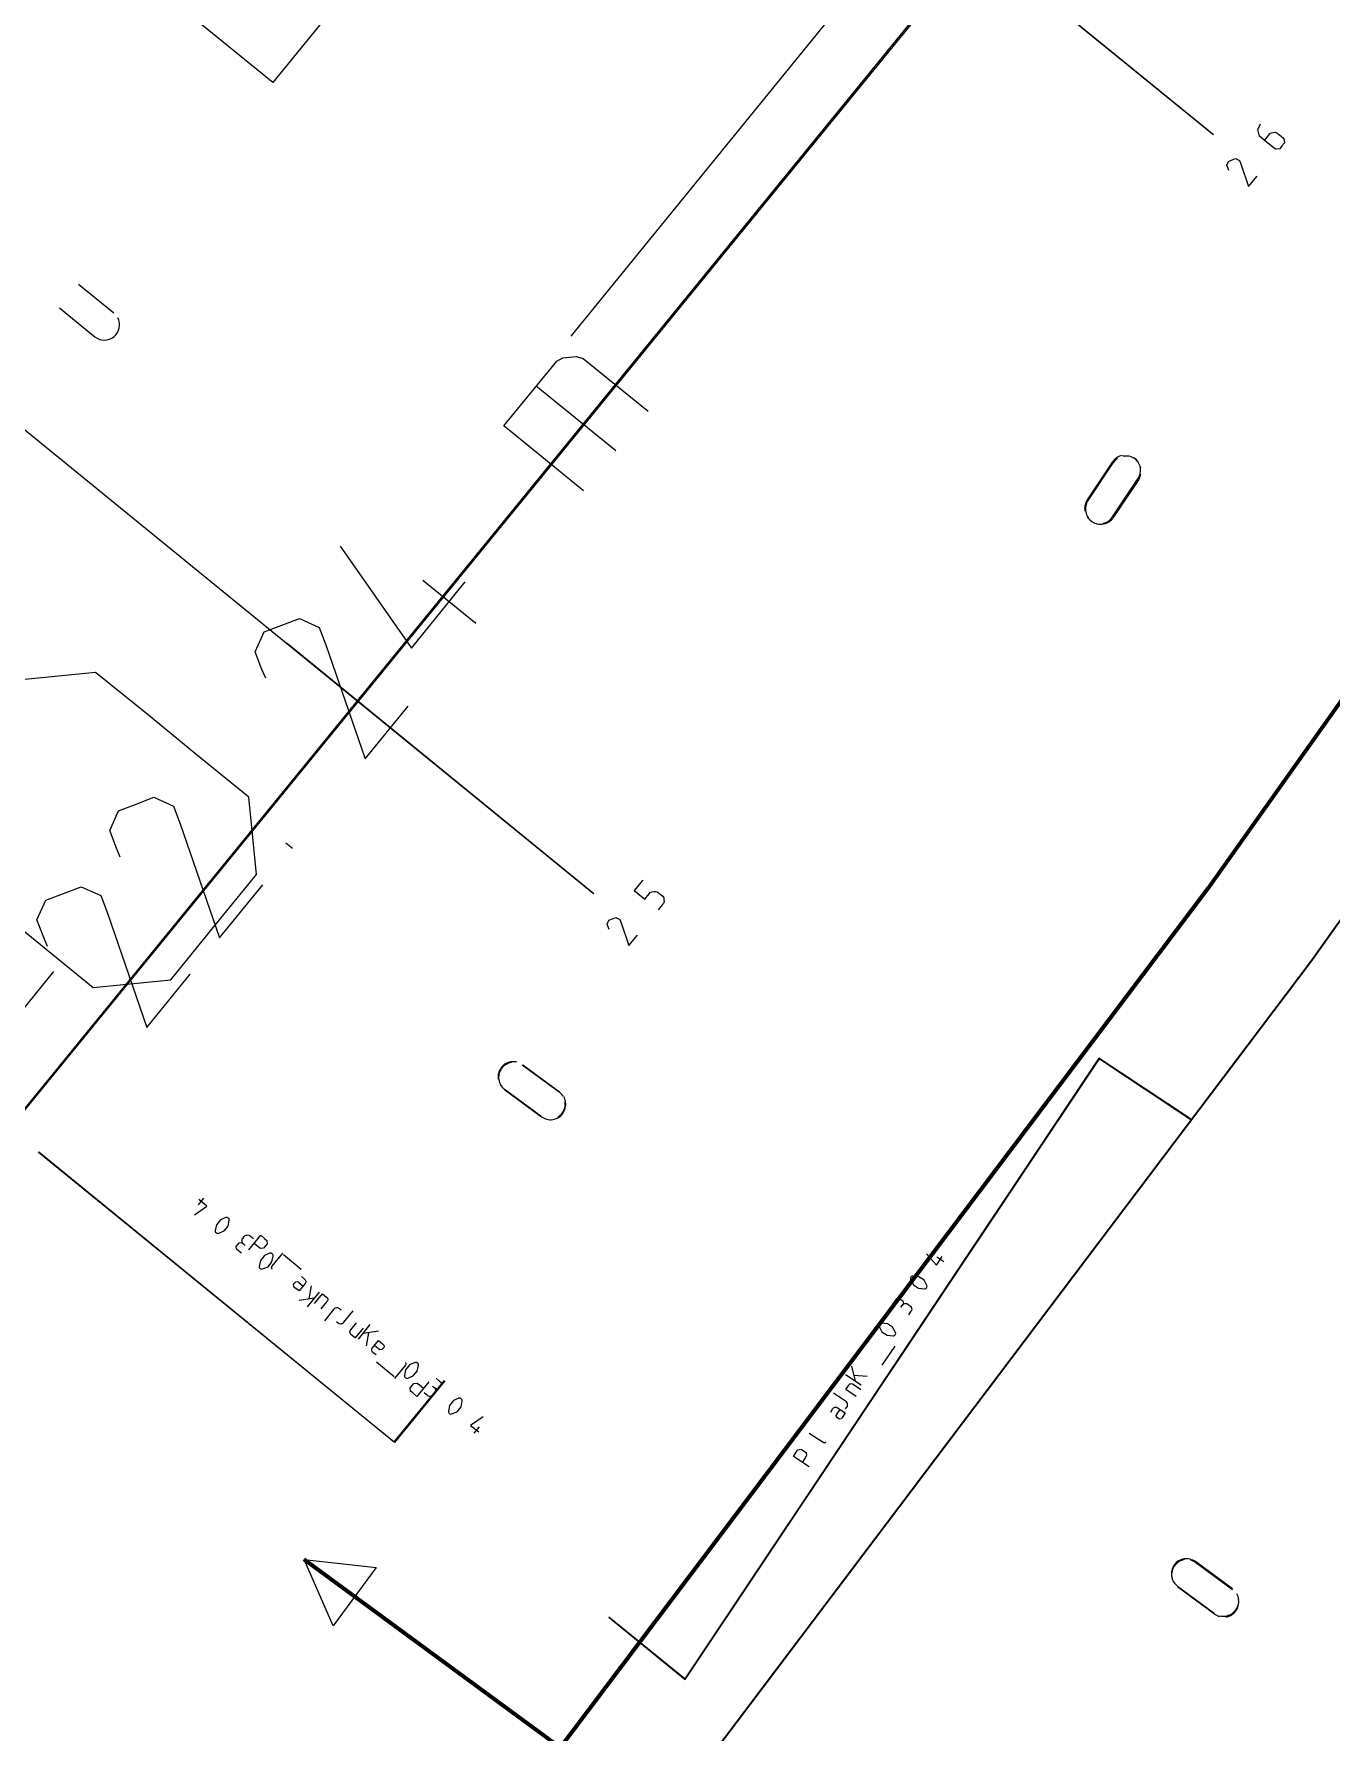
# Model space of a CAD drawing. Header units: metres. Extents: x 2680829 to 2680940, y 1252358 to 1252483.
# Drawn here: x 2680895.08 to 2680903.6, y 1252439.45 to 1252450.6 of the extents above; entities that cross this region are included whole.
import ezdxf

# ---------------------------------------------------------------- set-up
doc = ezdxf.new("R2010")
doc.units = ezdxf.units.M
doc.layers.add('bemassung', color=7, linetype='Continuous', lineweight=13)
doc.layers.add('etappierung', color=7, linetype='Continuous')
doc.layers.add('geometrie', color=7, linetype='Continuous')

msp = doc.modelspace()

# ---------------------------------------------------------------- linework, layer by layer
at = {"layer": 'bemassung', "color": 1, "lineweight": 18}
for p, q in [((2680903.898, 1252455.13), (2680898.602, 1252448.617)), ((2680889.912, 1252437.93), (2680895.207, 1252444.442))]:
    msp.add_line(p, q, dxfattribs=at)
at = {"layer": 'bemassung'}
for p, q in [((2680903.115, 1252449.975), (2680903.132, 1252450.013)), ((2680903.126, 1252449.931), (2680903.115, 1252449.975)), ((2680903.187, 1252449.939), (2680903.194, 1252449.948)), ((2680903.194, 1252449.948), (2680903.205, 1252449.954)), ((2680903.205, 1252449.954), (2680903.217, 1252449.955)), ((2680903.217, 1252449.955), (2680903.229, 1252449.957)), ((2680903.229, 1252449.957), (2680903.24, 1252449.953)), ((2680903.24, 1252449.953), (2680903.25, 1252449.945)), ((2680903.25, 1252449.945), (2680903.267, 1252449.931)), ((2680903.158, 1252449.904), (2680903.126, 1252449.931)), ((2680903.158, 1252449.904), (2680903.187, 1252449.939)), ((2680903.21, 1252449.862), (2680903.158, 1252449.904)), ((2680903.23, 1252449.846), (2680903.21, 1252449.862)), ((2680903.258, 1252449.849), (2680903.23, 1252449.846)), ((2680903.273, 1252449.868), (2680903.258, 1252449.849)), ((2680903.267, 1252449.931), (2680903.286, 1252449.916)), ((2680903.289, 1252449.888), (2680903.273, 1252449.868)), ((2680903.286, 1252449.916), (2680903.289, 1252449.888)), ((2680902.91, 1252449.741), (2680902.922, 1252449.766)), ((2680902.919, 1252449.718), (2680902.91, 1252449.741)), ((2680902.922, 1252449.766), (2680902.945, 1252449.775)), ((2680902.945, 1252449.775), (2680902.968, 1252449.784)), ((2680902.968, 1252449.784), (2680902.994, 1252449.772)), ((2680902.994, 1252449.772), (2680903.003, 1252449.749)), ((2680903.003, 1252449.749), (2680903.054, 1252449.6)), ((2680902.924, 1252449.706), (2680902.919, 1252449.718)), ((2680903.054, 1252449.6), (2680903.111, 1252449.669)), ((2680898.163, 1252448.027), (2680898.481, 1252448.419)), ((2680898.481, 1252448.419), (2680898.509, 1252448.453)), ((2680898.509, 1252448.453), (2680898.55, 1252448.475)), ((2680898.55, 1252448.475), (2680898.594, 1252448.48)), ((2680898.594, 1252448.48), (2680898.639, 1252448.484)), ((2680898.639, 1252448.484), (2680898.683, 1252448.471)), ((2680898.683, 1252448.471), (2680898.718, 1252448.443)), ((2680898.718, 1252448.443), (2680899.11, 1252448.124)), ((2680898.897, 1252447.863), (2680898.375, 1252448.288)), ((2680898.685, 1252447.602), (2680898.163, 1252448.027)), ((2680897.087, 1252447.238), (2680897.555, 1252446.568)), ((2680897.555, 1252446.568), (2680897.909, 1252447.003)), ((2680897.629, 1252447.014), (2680897.977, 1252446.731)), ((2680896.587, 1252446.674), (2680896.703, 1252446.718)), ((2680896.703, 1252446.718), (2680896.819, 1252446.762)), ((2680896.819, 1252446.762), (2680896.949, 1252446.704)), ((2680896.529, 1252446.544), (2680896.587, 1252446.674)), ((2680896.949, 1252446.704), (2680896.993, 1252446.588)), ((2680896.573, 1252446.428), (2680896.529, 1252446.544)), ((2680896.993, 1252446.588), (2680897.251, 1252445.839)), ((2680895.481, 1252446.408), (2680894.972, 1252446.357)), ((2680895.827, 1252446.126), (2680895.481, 1252446.408)), ((2680896.598, 1252446.37), (2680896.573, 1252446.428)), ((2680897.251, 1252445.839), (2680897.534, 1252446.187)), ((2680896.14, 1252445.871), (2680895.827, 1252446.126)), ((2680896.486, 1252445.589), (2680896.14, 1252445.871)), ((2680895.573, 1252445.369), (2680895.631, 1252445.498)), ((2680895.631, 1252445.498), (2680895.747, 1252445.543)), ((2680895.747, 1252445.543), (2680895.863, 1252445.587)), ((2680895.863, 1252445.587), (2680895.993, 1252445.529)), ((2680895.993, 1252445.529), (2680896.037, 1252445.413)), ((2680896.538, 1252445.08), (2680896.486, 1252445.589)), ((2680895.618, 1252445.253), (2680895.573, 1252445.369)), ((2680896.037, 1252445.413), (2680896.295, 1252444.663)), ((2680896.773, 1252445.251), (2680896.73, 1252445.286)), ((2680895.642, 1252445.194), (2680895.618, 1252445.253)), ((2680896.256, 1252444.734), (2680896.538, 1252445.08)), ((2680899.075, 1252445.043), (2680899.019, 1252444.974)), ((2680895.154, 1252444.911), (2680895.269, 1252444.955)), ((2680895.269, 1252444.955), (2680895.385, 1252444.999)), ((2680895.385, 1252444.999), (2680895.515, 1252444.941)), ((2680895.515, 1252444.941), (2680895.559, 1252444.825)), ((2680896.295, 1252444.663), (2680896.578, 1252445.011)), ((2680899.019, 1252444.974), (2680899.088, 1252444.917)), ((2680899.088, 1252444.917), (2680899.117, 1252444.952)), ((2680899.117, 1252444.952), (2680899.124, 1252444.961)), ((2680899.124, 1252444.961), (2680899.135, 1252444.967)), ((2680899.135, 1252444.967), (2680899.147, 1252444.968)), ((2680899.147, 1252444.968), (2680899.158, 1252444.969)), ((2680899.158, 1252444.969), (2680899.17, 1252444.966)), ((2680899.17, 1252444.966), (2680899.179, 1252444.958)), ((2680899.179, 1252444.958), (2680899.197, 1252444.944)), ((2680899.197, 1252444.944), (2680899.206, 1252444.937)), ((2680899.206, 1252444.937), (2680899.212, 1252444.926)), ((2680899.212, 1252444.926), (2680899.213, 1252444.914)), ((2680894.806, 1252444.874), (2680895.119, 1252444.619)), ((2680895.095, 1252444.781), (2680895.154, 1252444.911)), ((2680895.559, 1252444.825), (2680895.817, 1252444.075)), ((2680899.203, 1252444.881), (2680899.175, 1252444.847)), ((2680899.211, 1252444.89), (2680899.203, 1252444.881)), ((2680899.214, 1252444.902), (2680899.211, 1252444.89)), ((2680899.213, 1252444.914), (2680899.214, 1252444.902)), ((2680895.14, 1252444.665), (2680895.095, 1252444.781)), ((2680895.974, 1252444.388), (2680896.256, 1252444.734)), ((2680898.84, 1252444.754), (2680898.852, 1252444.779)), ((2680898.849, 1252444.73), (2680898.84, 1252444.754)), ((2680898.854, 1252444.719), (2680898.849, 1252444.73)), ((2680898.852, 1252444.779), (2680898.875, 1252444.788)), ((2680898.875, 1252444.788), (2680898.898, 1252444.797)), ((2680898.898, 1252444.797), (2680898.924, 1252444.785)), ((2680898.924, 1252444.785), (2680898.933, 1252444.762)), ((2680898.933, 1252444.762), (2680898.984, 1252444.613)), ((2680895.119, 1252444.619), (2680895.465, 1252444.337)), ((2680895.164, 1252444.606), (2680895.14, 1252444.665)), ((2680898.984, 1252444.613), (2680899.04, 1252444.682)), ((2680895.465, 1252444.337), (2680895.974, 1252444.388)), ((2680895.817, 1252444.075), (2680896.101, 1252444.424)), ((2680896.157, 1252442.91), (2680896.192, 1252442.953)), ((2680896.212, 1252442.901), (2680896.159, 1252442.945)), ((2680896.13, 1252442.844), (2680896.212, 1252442.901)), ((2680896.301, 1252442.811), (2680896.275, 1252442.779)), ((2680896.337, 1252442.826), (2680896.301, 1252442.811)), ((2680896.342, 1252442.827), (2680896.337, 1252442.826)), ((2680896.348, 1252442.826), (2680896.342, 1252442.827)), ((2680896.352, 1252442.822), (2680896.348, 1252442.826)), ((2680896.351, 1252442.77), (2680896.358, 1252442.808)), ((2680896.356, 1252442.819), (2680896.352, 1252442.822)), ((2680896.359, 1252442.814), (2680896.356, 1252442.819)), ((2680896.358, 1252442.808), (2680896.359, 1252442.814)), ((2680896.275, 1252442.779), (2680896.267, 1252442.741)), ((2680896.267, 1252442.741), (2680896.267, 1252442.735)), ((2680896.267, 1252442.735), (2680896.269, 1252442.73)), ((2680896.269, 1252442.73), (2680896.274, 1252442.726)), ((2680896.274, 1252442.726), (2680896.278, 1252442.723)), ((2680896.278, 1252442.723), (2680896.283, 1252442.722)), ((2680896.283, 1252442.722), (2680896.289, 1252442.723)), ((2680896.289, 1252442.723), (2680896.325, 1252442.738)), ((2680896.325, 1252442.738), (2680896.351, 1252442.77)), ((2680896.444, 1252442.685), (2680896.449, 1252442.69)), ((2680896.449, 1252442.69), (2680896.457, 1252442.701)), ((2680896.457, 1252442.701), (2680896.462, 1252442.707)), ((2680896.462, 1252442.707), (2680896.469, 1252442.71)), ((2680896.469, 1252442.71), (2680896.476, 1252442.711)), ((2680896.476, 1252442.711), (2680896.483, 1252442.712)), ((2680896.483, 1252442.712), (2680896.49, 1252442.71)), ((2680896.486, 1252442.613), (2680896.565, 1252442.709)), ((2680896.49, 1252442.71), (2680896.496, 1252442.705)), ((2680896.496, 1252442.705), (2680896.517, 1252442.688)), ((2680896.565, 1252442.709), (2680896.591, 1252442.688)), ((2680896.404, 1252442.636), (2680896.414, 1252442.648)), ((2680896.406, 1252442.619), (2680896.404, 1252442.636)), ((2680896.418, 1252442.609), (2680896.406, 1252442.619)), ((2680896.414, 1252442.648), (2680896.423, 1252442.659)), ((2680896.439, 1252442.592), (2680896.418, 1252442.609)), ((2680896.423, 1252442.659), (2680896.441, 1252442.661)), ((2680896.441, 1252442.661), (2680896.453, 1252442.652)), ((2680896.442, 1252442.677), (2680896.444, 1252442.685)), ((2680896.443, 1252442.67), (2680896.442, 1252442.677)), ((2680896.443, 1252442.663), (2680896.443, 1252442.67)), ((2680896.447, 1252442.656), (2680896.443, 1252442.663)), ((2680896.453, 1252442.652), (2680896.447, 1252442.656)), ((2680896.463, 1252442.643), (2680896.453, 1252442.652)), ((2680896.548, 1252442.634), (2680896.521, 1252442.656)), ((2680896.563, 1252442.622), (2680896.548, 1252442.634)), ((2680896.584, 1252442.624), (2680896.563, 1252442.622)), ((2680896.596, 1252442.639), (2680896.584, 1252442.624)), ((2680896.625, 1252442.591), (2680896.589, 1252442.576)), ((2680896.591, 1252442.688), (2680896.606, 1252442.676)), ((2680896.608, 1252442.654), (2680896.596, 1252442.639)), ((2680896.606, 1252442.676), (2680896.608, 1252442.654)), ((2680896.63, 1252442.592), (2680896.625, 1252442.591)), ((2680896.636, 1252442.591), (2680896.63, 1252442.592)), ((2680896.64, 1252442.587), (2680896.636, 1252442.591)), ((2680896.709, 1252442.592), (2680896.639, 1252442.507)), ((2680896.644, 1252442.584), (2680896.64, 1252442.587)), ((2680896.647, 1252442.579), (2680896.644, 1252442.584)), ((2680896.646, 1252442.573), (2680896.647, 1252442.579)), ((2680896.831, 1252442.484), (2680896.714, 1252442.58)), ((2680900.938, 1252442.588), (2680901.003, 1252442.512)), ((2680896.563, 1252442.544), (2680896.555, 1252442.505)), ((2680896.555, 1252442.505), (2680896.555, 1252442.5)), ((2680896.555, 1252442.5), (2680896.557, 1252442.495)), ((2680896.557, 1252442.495), (2680896.562, 1252442.491)), ((2680896.562, 1252442.491), (2680896.566, 1252442.488)), ((2680896.589, 1252442.576), (2680896.563, 1252442.544)), ((2680896.566, 1252442.488), (2680896.571, 1252442.487)), ((2680896.571, 1252442.487), (2680896.577, 1252442.488)), ((2680896.577, 1252442.488), (2680896.613, 1252442.503)), ((2680896.613, 1252442.503), (2680896.639, 1252442.535)), ((2680896.637, 1252442.504), (2680896.636, 1252442.5)), ((2680896.636, 1252442.5), (2680896.636, 1252442.496)), ((2680896.636, 1252442.496), (2680896.636, 1252442.493)), ((2680896.636, 1252442.493), (2680896.638, 1252442.489)), ((2680896.639, 1252442.507), (2680896.637, 1252442.504)), ((2680896.638, 1252442.489), (2680896.641, 1252442.487)), ((2680896.639, 1252442.535), (2680896.646, 1252442.573)), ((2680901.003, 1252442.512), (2680901.041, 1252442.569)), ((2680901.007, 1252442.567), (2680901.053, 1252442.537)), ((2680896.78, 1252442.386), (2680896.787, 1252442.394)), ((2680896.782, 1252442.373), (2680896.78, 1252442.386)), ((2680896.79, 1252442.365), (2680896.782, 1252442.373)), ((2680896.787, 1252442.394), (2680896.795, 1252442.403)), ((2680896.817, 1252442.344), (2680896.79, 1252442.365)), ((2680896.795, 1252442.403), (2680896.808, 1252442.405)), ((2680896.808, 1252442.405), (2680896.817, 1252442.397)), ((2680896.817, 1252442.397), (2680896.843, 1252442.376)), ((2680896.856, 1252442.392), (2680896.817, 1252442.344)), ((2680896.832, 1252442.438), (2680896.853, 1252442.421)), ((2680896.853, 1252442.421), (2680896.858, 1252442.417)), ((2680896.86, 1252442.396), (2680896.856, 1252442.392)), ((2680896.858, 1252442.417), (2680896.86, 1252442.412)), ((2680896.86, 1252442.412), (2680896.861, 1252442.407)), ((2680896.861, 1252442.401), (2680896.86, 1252442.396)), ((2680896.861, 1252442.407), (2680896.861, 1252442.401)), ((2680896.896, 1252442.378), (2680896.881, 1252442.292)), ((2680900.835, 1252442.434), (2680900.832, 1252442.429)), ((2680900.832, 1252442.429), (2680900.832, 1252442.423)), ((2680900.832, 1252442.423), (2680900.833, 1252442.418)), ((2680900.833, 1252442.418), (2680900.852, 1252442.384)), ((2680900.838, 1252442.438), (2680900.835, 1252442.434)), ((2680900.843, 1252442.441), (2680900.838, 1252442.438)), ((2680900.849, 1252442.441), (2680900.843, 1252442.441)), ((2680900.887, 1252442.437), (2680900.849, 1252442.441)), ((2680900.852, 1252442.384), (2680900.886, 1252442.361)), ((2680900.886, 1252442.361), (2680900.925, 1252442.357)), ((2680900.922, 1252442.414), (2680900.887, 1252442.437)), ((2680900.94, 1252442.38), (2680900.922, 1252442.414)), ((2680900.925, 1252442.357), (2680900.93, 1252442.357)), ((2680900.93, 1252442.357), (2680900.935, 1252442.36)), ((2680900.935, 1252442.36), (2680900.938, 1252442.365)), ((2680900.938, 1252442.365), (2680900.941, 1252442.369)), ((2680900.942, 1252442.375), (2680900.94, 1252442.38)), ((2680900.941, 1252442.369), (2680900.942, 1252442.375)), ((2680896.818, 1252442.282), (2680896.919, 1252442.298)), ((2680896.949, 1252442.335), (2680896.871, 1252442.239)), ((2680896.918, 1252442.261), (2680896.971, 1252442.325)), ((2680897, 1252442.274), (2680896.961, 1252442.226)), ((2680896.971, 1252442.325), (2680896.997, 1252442.303)), ((2680896.997, 1252442.303), (2680897.002, 1252442.3)), ((2680897.004, 1252442.278), (2680897, 1252442.274)), ((2680897.002, 1252442.3), (2680897.004, 1252442.295)), ((2680897.004, 1252442.295), (2680897.005, 1252442.289)), ((2680897.005, 1252442.284), (2680897.004, 1252442.278)), ((2680897.005, 1252442.289), (2680897.005, 1252442.284)), ((2680900.717, 1252442.256), (2680900.732, 1252442.279)), ((2680900.732, 1252442.279), (2680900.74, 1252442.292)), ((2680900.74, 1252442.292), (2680900.758, 1252442.295)), ((2680900.758, 1252442.295), (2680900.77, 1252442.287)), ((2680900.77, 1252442.287), (2680900.783, 1252442.278)), ((2680900.77, 1252442.237), (2680900.778, 1252442.248)), ((2680900.786, 1252442.261), (2680900.778, 1252442.248)), ((2680900.778, 1252442.248), (2680900.782, 1252442.254)), ((2680900.782, 1252442.254), (2680900.788, 1252442.259)), ((2680900.783, 1252442.278), (2680900.786, 1252442.261)), ((2680900.788, 1252442.259), (2680900.795, 1252442.26)), ((2680900.795, 1252442.26), (2680900.803, 1252442.262)), ((2680900.803, 1252442.262), (2680900.81, 1252442.26)), ((2680900.81, 1252442.26), (2680900.816, 1252442.256)), ((2680900.816, 1252442.256), (2680900.827, 1252442.248)), ((2680900.827, 1252442.248), (2680900.834, 1252442.244)), ((2680900.834, 1252442.244), (2680900.838, 1252442.238)), ((2680897.044, 1252442.222), (2680896.983, 1252442.148)), ((2680897.049, 1252442.228), (2680897.044, 1252442.222)), ((2680897.055, 1252442.231), (2680897.049, 1252442.228)), ((2680897.063, 1252442.232), (2680897.055, 1252442.231)), ((2680897.07, 1252442.233), (2680897.063, 1252442.232)), ((2680897.063, 1252442.143), (2680897.073, 1252442.135)), ((2680897.077, 1252442.231), (2680897.07, 1252442.233)), ((2680897.073, 1252442.135), (2680897.079, 1252442.13)), ((2680897.083, 1252442.226), (2680897.077, 1252442.231)), ((2680897.093, 1252442.217), (2680897.083, 1252442.226)), ((2680897.101, 1252442.129), (2680897.107, 1252442.133)), ((2680897.107, 1252442.133), (2680897.112, 1252442.139)), ((2680897.112, 1252442.139), (2680897.173, 1252442.213)), ((2680897.156, 1252442.087), (2680897.195, 1252442.135)), ((2680900.637, 1252442.132), (2680900.632, 1252442.129)), ((2680900.642, 1252442.132), (2680900.637, 1252442.132)), ((2680900.681, 1252442.128), (2680900.642, 1252442.132)), ((2680900.835, 1252442.21), (2680900.82, 1252442.187)), ((2680900.839, 1252442.216), (2680900.835, 1252442.21)), ((2680900.838, 1252442.238), (2680900.839, 1252442.231)), ((2680900.839, 1252442.231), (2680900.841, 1252442.224)), ((2680900.841, 1252442.224), (2680900.839, 1252442.216)), ((2680897.079, 1252442.13), (2680897.086, 1252442.128)), ((2680897.086, 1252442.128), (2680897.093, 1252442.129)), ((2680897.093, 1252442.129), (2680897.101, 1252442.129)), ((2680897.15, 1252442.077), (2680897.152, 1252442.082)), ((2680897.151, 1252442.072), (2680897.15, 1252442.077)), ((2680897.152, 1252442.066), (2680897.151, 1252442.072)), ((2680897.152, 1252442.082), (2680897.156, 1252442.087)), ((2680897.154, 1252442.061), (2680897.152, 1252442.066)), ((2680897.158, 1252442.058), (2680897.154, 1252442.061)), ((2680897.185, 1252442.036), (2680897.158, 1252442.058)), ((2680897.237, 1252442.1), (2680897.185, 1252442.036)), ((2680897.207, 1252442.026), (2680897.285, 1252442.122)), ((2680897.338, 1252442.079), (2680897.237, 1252442.063)), ((2680897.26, 1252441.982), (2680897.275, 1252442.069)), ((2680900.626, 1252442.12), (2680900.625, 1252442.114)), ((2680900.625, 1252442.114), (2680900.627, 1252442.109)), ((2680900.629, 1252442.124), (2680900.626, 1252442.12)), ((2680900.627, 1252442.109), (2680900.645, 1252442.075)), ((2680900.632, 1252442.129), (2680900.629, 1252442.124)), ((2680900.645, 1252442.075), (2680900.68, 1252442.052)), ((2680900.68, 1252442.052), (2680900.719, 1252442.048)), ((2680900.715, 1252442.105), (2680900.681, 1252442.128)), ((2680900.734, 1252442.071), (2680900.715, 1252442.105)), ((2680900.719, 1252442.048), (2680900.724, 1252442.048)), ((2680900.724, 1252442.048), (2680900.729, 1252442.051)), ((2680900.729, 1252442.051), (2680900.732, 1252442.056)), ((2680900.732, 1252442.056), (2680900.735, 1252442.06)), ((2680900.736, 1252442.066), (2680900.734, 1252442.071)), ((2680900.735, 1252442.06), (2680900.736, 1252442.066)), ((2680897.294, 1252441.96), (2680897.296, 1252441.965)), ((2680897.295, 1252441.954), (2680897.294, 1252441.96)), ((2680897.296, 1252441.949), (2680897.295, 1252441.954)), ((2680897.296, 1252441.965), (2680897.3, 1252441.969)), ((2680897.298, 1252441.944), (2680897.296, 1252441.949)), ((2680897.302, 1252441.94), (2680897.298, 1252441.944)), ((2680897.3, 1252441.969), (2680897.339, 1252442.017)), ((2680897.324, 1252441.923), (2680897.302, 1252441.94)), ((2680897.339, 1252441.963), (2680897.313, 1252441.985)), ((2680897.339, 1252442.017), (2680897.365, 1252441.995)), ((2680897.348, 1252441.956), (2680897.339, 1252441.963)), ((2680897.361, 1252441.958), (2680897.348, 1252441.956)), ((2680897.368, 1252441.966), (2680897.361, 1252441.958)), ((2680897.365, 1252441.995), (2680897.374, 1252441.988)), ((2680897.375, 1252441.975), (2680897.368, 1252441.966)), ((2680897.374, 1252441.988), (2680897.375, 1252441.975)), ((2680900.648, 1252441.855), (2680900.732, 1252441.981)), ((2680897.325, 1252441.877), (2680897.442, 1252441.781)), ((2680897.447, 1252441.769), (2680897.517, 1252441.854)), ((2680897.517, 1252441.826), (2680897.51, 1252441.788)), ((2680897.518, 1252441.871), (2680897.515, 1252441.874)), ((2680897.543, 1252441.858), (2680897.517, 1252441.826)), ((2680897.517, 1252441.854), (2680897.519, 1252441.857)), ((2680897.519, 1252441.868), (2680897.518, 1252441.871)), ((2680897.52, 1252441.864), (2680897.519, 1252441.868)), ((2680897.519, 1252441.857), (2680897.52, 1252441.861)), ((2680897.52, 1252441.861), (2680897.52, 1252441.864)), ((2680897.579, 1252441.873), (2680897.543, 1252441.858)), ((2680897.567, 1252441.785), (2680897.593, 1252441.817)), ((2680897.585, 1252441.874), (2680897.579, 1252441.873)), ((2680897.59, 1252441.873), (2680897.585, 1252441.874)), ((2680897.594, 1252441.87), (2680897.59, 1252441.873)), ((2680897.593, 1252441.817), (2680897.601, 1252441.856)), ((2680897.599, 1252441.866), (2680897.594, 1252441.87)), ((2680897.601, 1252441.861), (2680897.599, 1252441.866)), ((2680897.601, 1252441.856), (2680897.601, 1252441.861)), ((2680900.445, 1252441.85), (2680900.47, 1252441.75)), ((2680897.51, 1252441.788), (2680897.509, 1252441.782)), ((2680897.509, 1252441.782), (2680897.512, 1252441.777)), ((2680897.512, 1252441.777), (2680897.516, 1252441.774)), ((2680897.516, 1252441.774), (2680897.52, 1252441.77)), ((2680897.52, 1252441.77), (2680897.526, 1252441.769)), ((2680897.526, 1252441.769), (2680897.531, 1252441.77)), ((2680897.531, 1252441.77), (2680897.567, 1252441.785)), ((2680897.547, 1252441.707), (2680897.559, 1252441.722)), ((2680897.55, 1252441.685), (2680897.547, 1252441.707)), ((2680897.564, 1252441.673), (2680897.55, 1252441.685)), ((2680897.559, 1252441.722), (2680897.571, 1252441.736)), ((2680897.571, 1252441.736), (2680897.593, 1252441.738)), ((2680897.669, 1252441.747), (2680897.591, 1252441.651)), ((2680897.593, 1252441.738), (2680897.608, 1252441.726)), ((2680897.608, 1252441.726), (2680897.635, 1252441.705)), ((2680897.693, 1252441.718), (2680897.704, 1252441.71)), ((2680897.715, 1252441.7), (2680897.704, 1252441.71)), ((2680897.704, 1252441.71), (2680897.709, 1252441.705)), ((2680897.709, 1252441.705), (2680897.713, 1252441.698)), ((2680897.713, 1252441.698), (2680897.714, 1252441.691)), ((2680897.714, 1252441.691), (2680897.714, 1252441.684)), ((2680897.733, 1252441.702), (2680897.715, 1252441.7)), ((2680897.717, 1252441.77), (2680897.738, 1252441.752)), ((2680897.742, 1252441.713), (2680897.733, 1252441.702)), ((2680897.738, 1252441.752), (2680897.75, 1252441.743)), ((2680897.752, 1252441.725), (2680897.742, 1252441.713)), ((2680897.75, 1252441.743), (2680897.752, 1252441.725)), ((2680900.51, 1252441.724), (2680900.407, 1252441.792)), ((2680900.408, 1252441.696), (2680900.427, 1252441.725)), ((2680900.477, 1252441.65), (2680900.408, 1252441.696)), ((2680900.427, 1252441.725), (2680900.43, 1252441.729)), ((2680900.43, 1252441.729), (2680900.435, 1252441.733)), ((2680900.435, 1252441.733), (2680900.44, 1252441.734)), ((2680900.44, 1252441.734), (2680900.446, 1252441.735)), ((2680900.446, 1252441.735), (2680900.451, 1252441.734)), ((2680900.451, 1252441.734), (2680900.456, 1252441.731)), ((2680900.456, 1252441.731), (2680900.507, 1252441.696)), ((2680900.548, 1252441.781), (2680900.461, 1252441.788)), ((2680897.591, 1252441.651), (2680897.564, 1252441.673)), ((2680897.66, 1252441.656), (2680897.639, 1252441.674)), ((2680897.666, 1252441.652), (2680897.66, 1252441.656)), ((2680897.673, 1252441.649), (2680897.666, 1252441.652)), ((2680897.68, 1252441.65), (2680897.673, 1252441.649)), ((2680897.687, 1252441.651), (2680897.68, 1252441.65)), ((2680897.694, 1252441.654), (2680897.687, 1252441.651)), ((2680897.699, 1252441.66), (2680897.694, 1252441.654)), ((2680897.707, 1252441.671), (2680897.699, 1252441.66)), ((2680897.712, 1252441.676), (2680897.707, 1252441.671)), ((2680897.714, 1252441.684), (2680897.712, 1252441.676)), ((2680897.805, 1252441.591), (2680897.798, 1252441.553)), ((2680897.831, 1252441.623), (2680897.805, 1252441.591)), ((2680897.867, 1252441.638), (2680897.831, 1252441.623)), ((2680897.855, 1252441.55), (2680897.881, 1252441.582)), ((2680897.873, 1252441.639), (2680897.867, 1252441.638)), ((2680897.878, 1252441.638), (2680897.873, 1252441.639)), ((2680897.882, 1252441.635), (2680897.878, 1252441.638)), ((2680897.881, 1252441.582), (2680897.889, 1252441.621)), ((2680897.887, 1252441.631), (2680897.882, 1252441.635)), ((2680897.889, 1252441.626), (2680897.887, 1252441.631)), ((2680897.889, 1252441.621), (2680897.889, 1252441.626)), ((2680900.324, 1252441.57), (2680900.327, 1252441.575)), ((2680900.407, 1252441.619), (2680900.327, 1252441.672)), ((2680900.327, 1252441.575), (2680900.332, 1252441.578)), ((2680900.332, 1252441.578), (2680900.337, 1252441.579)), ((2680900.337, 1252441.579), (2680900.343, 1252441.58)), ((2680900.343, 1252441.58), (2680900.348, 1252441.579)), ((2680900.348, 1252441.579), (2680900.353, 1252441.576)), ((2680900.353, 1252441.576), (2680900.404, 1252441.542)), ((2680900.413, 1252441.615), (2680900.407, 1252441.619)), ((2680900.407, 1252441.569), (2680900.415, 1252441.58)), ((2680900.417, 1252441.608), (2680900.413, 1252441.615)), ((2680900.415, 1252441.58), (2680900.419, 1252441.586)), ((2680900.419, 1252441.601), (2680900.417, 1252441.608)), ((2680900.42, 1252441.594), (2680900.419, 1252441.601)), ((2680900.419, 1252441.586), (2680900.42, 1252441.594)), ((2680897.798, 1252441.553), (2680897.798, 1252441.547)), ((2680897.798, 1252441.547), (2680897.8, 1252441.542)), ((2680897.8, 1252441.542), (2680897.804, 1252441.539)), ((2680897.804, 1252441.539), (2680897.808, 1252441.535)), ((2680897.808, 1252441.535), (2680897.814, 1252441.534)), ((2680897.814, 1252441.534), (2680897.819, 1252441.535)), ((2680897.819, 1252441.535), (2680897.855, 1252441.55)), ((2680898.026, 1252441.517), (2680897.944, 1252441.46)), ((2680900.309, 1252441.547), (2680900.324, 1252441.57)), ((2680900.344, 1252441.526), (2680900.351, 1252441.536)), ((2680900.347, 1252441.514), (2680900.344, 1252441.526)), ((2680900.356, 1252441.507), (2680900.347, 1252441.514)), ((2680900.351, 1252441.536), (2680900.37, 1252441.564)), ((2680900.366, 1252441.501), (2680900.356, 1252441.507)), ((2680900.379, 1252441.503), (2680900.366, 1252441.501)), ((2680900.385, 1252441.513), (2680900.379, 1252441.503)), ((2680900.404, 1252441.542), (2680900.385, 1252441.513)), ((2680897.944, 1252441.46), (2680897.998, 1252441.417)), ((2680897.999, 1252441.451), (2680897.964, 1252441.408)), ((2680900.167, 1252441.41), (2680900.259, 1252441.349)), ((2680900.276, 1252441.35), (2680900.278, 1252441.353)), ((2680900.064, 1252441.255), (2680900.083, 1252441.284)), ((2680900.167, 1252441.187), (2680900.064, 1252441.255)), ((2680900.083, 1252441.284), (2680900.094, 1252441.3)), ((2680900.094, 1252441.3), (2680900.115, 1252441.304)), ((2680900.115, 1252441.304), (2680900.131, 1252441.293)), ((2680900.141, 1252441.246), (2680900.121, 1252441.217)), ((2680900.131, 1252441.293), (2680900.147, 1252441.283)), ((2680900.151, 1252441.262), (2680900.141, 1252441.246)), ((2680900.147, 1252441.283), (2680900.151, 1252441.262)), ((2680900.259, 1252441.349), (2680900.262, 1252441.347)), ((2680900.262, 1252441.347), (2680900.266, 1252441.346)), ((2680900.266, 1252441.346), (2680900.269, 1252441.347)), ((2680900.269, 1252441.347), (2680900.273, 1252441.347)), ((2680900.273, 1252441.347), (2680900.276, 1252441.35))]:
    msp.add_line(p, q, dxfattribs=at)
at = {"layer": 'etappierung', "color": 5, "lineweight": 9}
for p, q in [((2680878.703, 1252469.61), (2680902.817, 1252449.946)), ((2680850.65, 1252389.138), (2680911.1, 1252463.266)), ((2680910.576, 1252462.601), (2680893.263, 1252441.388)), ((2680882.203, 1252458.45), (2680898.749, 1252444.957)), ((2680902.823, 1252449.94), (2680900.329, 1252451.976)), ((2680898.753, 1252444.953), (2680896.739, 1252446.597))]:
    msp.add_line(p, q, dxfattribs=at)
at = {"layer": 'etappierung', "color": 5, "lineweight": 120}
for p, q in [((2680910.041, 1252455.224), (2680902.786, 1252444.988)), ((2680902.786, 1252444.988), (2680882.001, 1252417.409))]:
    msp.add_line(p, q, dxfattribs=at)
at = {"layer": 'etappierung', "color": 5, "lineweight": 35}
for p, q in [((2680910.716, 1252454.741), (2680903.462, 1252444.505)), ((2680903.462, 1252444.505), (2680867.292, 1252396.592))]:
    msp.add_line(p, q, dxfattribs=at)
at = {"layer": 'etappierung', "color": 5, "lineweight": 0}
for p, q in [((2680902.071, 1252443.874), (2680899.351, 1252439.794)), ((2680899.353, 1252439.79), (2680902.075, 1252443.869)), ((2680902.672, 1252443.474), (2680902.071, 1252443.874)), ((2680902.071, 1252443.874), (2680902.083, 1252443.866)), ((2680902.087, 1252443.861), (2680902.075, 1252443.869)), ((2680902.075, 1252443.869), (2680902.675, 1252443.469)), ((2680895.104, 1252443.257), (2680897.441, 1252441.351)), ((2680897.444, 1252441.348), (2680895.107, 1252443.255)), ((2680897.441, 1252441.351), (2680897.772, 1252441.756)), ((2680897.775, 1252441.753), (2680897.444, 1252441.348)), ((2680899.351, 1252439.794), (2680898.852, 1252440.201)), ((2680898.852, 1252440.201), (2680898.863, 1252440.192)), ((2680898.865, 1252440.188), (2680898.854, 1252440.197)), ((2680898.854, 1252440.197), (2680899.353, 1252439.79))]:
    msp.add_line(p, q, dxfattribs=at)
at = {"layer": 'etappierung', "color": 5, "lineweight": 211}
msp.add_line((2680899.424, 1252438.69), (2680896.85, 1252440.579), dxfattribs=at)
at = {"layer": 'etappierung'}
for p, q in [((2680897.042, 1252440.143), (2680896.85, 1252440.579)), ((2680896.85, 1252440.579), (2680897.324, 1252440.527)), ((2680897.324, 1252440.527), (2680897.042, 1252440.143))]:
    msp.add_line(p, q, dxfattribs=at)
at = {"layer": 'geometrie', "color": 7}
for p, q in [((2680901.237, 1252455.916), (2680896.644, 1252450.284)), ((2680896.644, 1252450.284), (2680895.908, 1252450.884)), ((2680895.601, 1252448.768), (2680895.369, 1252448.957)), ((2680895.243, 1252448.803), (2680895.475, 1252448.613)), ((2680902.16, 1252447.791), (2680901.994, 1252447.542)), ((2680901.999, 1252447.537), (2680902.165, 1252447.786)), ((2680902.16, 1252447.43), (2680902.326, 1252447.68)), ((2680902.332, 1252447.675), (2680902.165, 1252447.426)), ((2680898.283, 1252443.83), (2680898.525, 1252443.652)), ((2680898.528, 1252443.649), (2680898.287, 1252443.827)), ((2680898.406, 1252443.491), (2680898.165, 1252443.669)), ((2680898.168, 1252443.666), (2680898.409, 1252443.488)), ((2680902.947, 1252440.386), (2680902.706, 1252440.565)), ((2680902.708, 1252440.559), (2680902.949, 1252440.381)), ((2680902.587, 1252440.404), (2680902.828, 1252440.226)), ((2680902.83, 1252440.22), (2680902.589, 1252440.398))]:
    msp.add_line(p, q, dxfattribs=at)
for centre, radius, start, end in [((2680895.538, 1252448.691), 0.1, 231.2298, 28.4929), ((2680902.243, 1252447.738), 0.0976, 101.2375, 124.4099), ((2680902.243, 1252447.738), 0.0976, 101.2375, 124.4099), ((2680902.248, 1252447.731), 0.0988, 78.6178, 101.3693), ((2680902.248, 1252447.731), 0.0988, 78.6178, 101.3693), ((2680902.249, 1252447.73), 0.0998, 56.7171, 79.2803), ((2680902.249, 1252447.73), 0.0998, 56.7171, 79.2803), ((2680902.241, 1252447.738), 0.0962, 123.3603, 146.3968), ((2680902.241, 1252447.738), 0.0962, 123.3603, 146.3968), ((2680902.245, 1252447.733), 0.0957, 123.2703, 146.7739), ((2680902.245, 1252447.733), 0.0957, 123.2703, 146.7739), ((2680902.251, 1252447.744), 0.0888, 31.7458, 57.1334), ((2680902.251, 1252447.744), 0.0888, 31.7458, 57.1334), ((2680902.248, 1252447.731), 0.0998, 33.2808, 55.8463), ((2680902.248, 1252447.731), 0.0998, 33.2808, 55.8463), ((2680902.244, 1252447.735), 0.0996, 326.1673, 348.8375), ((2680902.244, 1252447.735), 0.0996, 326.1673, 348.8375), ((2680902.249, 1252447.73), 0.0988, 11.1908, 33.9423), ((2680902.249, 1252447.73), 0.0988, 11.1908, 33.9423), ((2680902.252, 1252447.728), 0.0957, 325.7863, 349.2898), ((2680902.252, 1252447.728), 0.0957, 325.7863, 349.2898), ((2680902.24, 1252447.736), 0.104, 349.0928, 10.8244), ((2680902.24, 1252447.736), 0.104, 349.0928, 10.8244), ((2680902.081, 1252447.486), 0.104, 169.0928, 190.8244), ((2680902.081, 1252447.486), 0.104, 169.0928, 190.8244), ((2680902.077, 1252447.486), 0.0996, 146.1673, 168.8375), ((2680902.077, 1252447.486), 0.0996, 146.1673, 168.8375), ((2680902.082, 1252447.481), 0.0997, 168.7197, 191.2912), ((2680902.082, 1252447.481), 0.0997, 168.7197, 191.2912), ((2680902.078, 1252447.483), 0.0957, 145.7863, 169.2898), ((2680902.078, 1252447.483), 0.0957, 145.7863, 169.2898), ((2680902.081, 1252447.481), 0.0988, 191.1908, 213.9423), ((2680902.081, 1252447.481), 0.0988, 191.1908, 213.9423), ((2680902.077, 1252447.487), 0.101, 214.3394, 236.6477), ((2680902.077, 1252447.487), 0.101, 214.3394, 236.6477), ((2680902.083, 1252447.48), 0.0998, 213.2799, 235.843), ((2680902.083, 1252447.48), 0.0998, 213.2799, 235.843), ((2680902.081, 1252447.481), 0.0998, 236.7138, 259.2793), ((2680902.081, 1252447.481), 0.0998, 236.7138, 259.2793), ((2680902.082, 1252447.48), 0.0988, 258.6178, 281.3693), ((2680902.082, 1252447.48), 0.0988, 258.6178, 281.3693), ((2680902.077, 1252447.488), 0.102, 281.3528, 303.1009), ((2680902.077, 1252447.488), 0.102, 281.3528, 303.1009), ((2680902.082, 1252447.481), 0.0997, 281.2689, 303.8404), ((2680902.082, 1252447.481), 0.0997, 281.2689, 303.8404), ((2680902.075, 1252447.488), 0.103, 304.0949, 326.0902), ((2680902.075, 1252447.488), 0.103, 304.0949, 326.0902), ((2680902.085, 1252447.478), 0.0957, 303.2703, 326.7739), ((2680902.085, 1252447.478), 0.0957, 303.2703, 326.7739), ((2680898.228, 1252443.748), 0.104, 143.7962, 165.5772), ((2680898.229, 1252443.745), 0.102, 143.5787, 165.8354), ((2680898.222, 1252443.752), 0.0973, 120.7618, 143.6773), ((2680898.226, 1252443.748), 0.0974, 120.6971, 143.6038), ((2680898.227, 1252443.744), 0.107, 99.5622, 120.8363), ((2680898.227, 1252443.751), 0.0955, 98.2361, 121.9971), ((2680898.223, 1252443.741), 0.108, 76.7997, 97.4854), ((2680898.224, 1252443.75), 0.1, 166.4317, 188.6582), ((2680898.224, 1252443.747), 0.0965, 165.8747, 189.0699), ((2680898.235, 1252443.75), 0.108, 189.5382, 210.293), ((2680898.224, 1252443.75), 0.1, 211.0771, 233.5201), ((2680898.465, 1252443.572), 0.1, 31.0771, 53.5201), ((2680898.47, 1252443.57), 0.0987, 7.5715, 30.5814), ((2680898.47, 1252443.572), 0.0955, 345.041, 8.7903), ((2680898.472, 1252443.568), 0.0966, 345.8882, 9.0564), ((2680898.469, 1252443.569), 0.1, 233.5739, 256.0016), ((2680898.468, 1252443.559), 0.0905, 254.9637, 279.8795), ((2680898.469, 1252443.569), 0.1, 278.3614, 300.5953), ((2680898.467, 1252443.57), 0.0973, 300.7618, 323.6773), ((2680898.468, 1252443.569), 0.101, 301.1672, 323.6665), ((2680898.467, 1252443.57), 0.0973, 323.4748, 346.4113), ((2680898.47, 1252443.568), 0.0984, 323.5206, 346.1857), ((2680902.647, 1252440.483), 0.102, 121.2025, 143.5499), ((2680902.645, 1252440.486), 0.0976, 98.0947, 121.0362), ((2680902.648, 1252440.478), 0.101, 98.3523, 120.5532), ((2680902.646, 1252440.497), 0.0867, 74.1682, 100.1169), ((2680902.648, 1252440.484), 0.0988, 54.3474, 77.1762), ((2680902.648, 1252440.478), 0.1, 53.5864, 75.9828), ((2680902.645, 1252440.485), 0.0986, 143.6287, 188.7308), ((2680902.638, 1252440.481), 0.0915, 187.1575, 212.0073), ((2680902.655, 1252440.478), 0.107, 166.3483, 187.6002), ((2680902.656, 1252440.482), 0.108, 189.5189, 210.2367), ((2680902.649, 1252440.479), 0.1, 143.72, 166.0075), ((2680902.653, 1252440.475), 0.106, 121.6575, 143.1355), ((2680902.647, 1252440.484), 0.1, 211.1004, 233.4968), ((2680902.883, 1252440.298), 0.108, 9.5042, 30.3773), ((2680902.885, 1252440.309), 0.104, 301.433, 323.3194), ((2680902.886, 1252440.303), 0.104, 301.6013, 323.3955), ((2680902.889, 1252440.305), 0.0986, 323.6287, 346.2575), ((2680902.891, 1252440.3), 0.0986, 323.454, 346.062), ((2680902.881, 1252440.301), 0.108, 346.4825, 7.466), ((2680902.89, 1252440.301), 0.1, 233.5864, 255.9828), ((2680902.887, 1252440.293), 0.0871, 254.3062, 280.1049), ((2680902.889, 1252440.303), 0.0964, 277.9595, 301.1713), ((2680902.89, 1252440.301), 0.101, 278.3523, 300.5532)]:
    msp.add_arc(centre, radius, start, end, dxfattribs=at)

doc.saveas('drawing.dxf')
